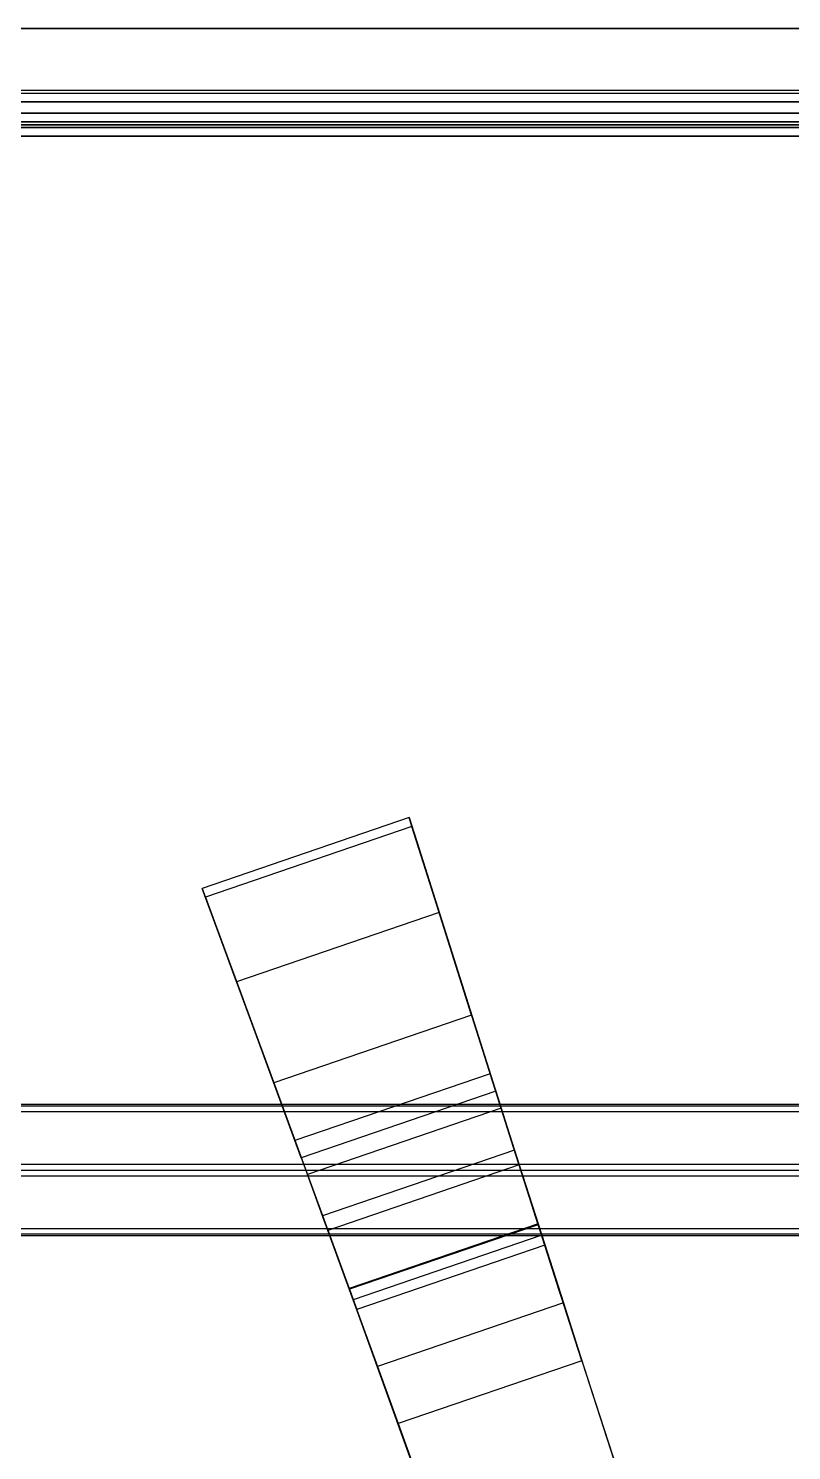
# Model space of a CAD drawing. Extents: x 11992 to 29481, y -6727 to 6811.
# Drawn here: x 14464.9 to 14531.2, y 1097.1 to 1220.6 of the extents above; entities that cross this region are included whole.
import ezdxf

# ---------------------------------------------------------------- set-up
doc = ezdxf.new("R2010")
doc.units = 0
doc.header["$MEASUREMENT"] = 0
doc.layers.get('0').update_dxf_attribs({"color": 8, "linetype": 'CONTINUOUS'})

msp = doc.modelspace()

# ---------------------------------------------------------------- linework, layer by layer
for p, q in [((17199.6, 1220.6, -40.43), (14399.59, 1220.6, -40.43)), ((14399.59, 1220.6, 379.57), (17199.6, 1220.6, 379.57)), ((14424.68, 1215.23, -2439.68), (15685.58, 1215.23, -2439.68)), ((14424.68, 1215.23, -2405.56), (15685.58, 1215.23, -2405.56)), ((14424.68, 1215.23, -2403.32), (15685.58, 1215.23, -2403.32)), ((14424.68, 1215.23, -2369.43), (15685.58, 1215.23, -2369.43)), ((14424.68, 1214.98, -2440.43), (15685.58, 1214.98, -2440.43)), ((14424.68, 1214.98, -2404.81), (15685.58, 1214.98, -2404.81)), ((14424.68, 1214.98, -2404.07), (15685.58, 1214.98, -2404.07)), ((14424.68, 1214.98, -2368.68), (15685.58, 1214.98, -2368.68)), ((14424.68, 1214.23, -2368.43), (15685.58, 1214.23, -2368.43)), ((14424.68, 1214.23, -2404.32), (15685.58, 1214.23, -2404.32)), ((14424.68, 1214.23, -2404.56), (15685.58, 1214.23, -2404.56)), ((14424.68, 1214.23, -2440.68), (15685.58, 1214.23, -2440.68)), ((14424.69, 1215.23, -75.17), (15685.58, 1215.23, -75.17)), ((14424.69, 1215.23, -1412.1), (15685.58, 1215.23, -1412.1)), ((14424.69, 1215.23, -52.17), (15685.58, 1215.23, -52.17)), ((14424.69, 1215.23, -1389.1), (15685.58, 1215.23, -1389.1)), ((14424.69, 1214.98, -75.92), (15685.58, 1214.98, -75.92)), ((14424.69, 1214.98, -1412.85), (15685.58, 1214.98, -1412.85)), ((14424.69, 1214.98, -51.42), (15685.58, 1214.98, -51.42)), ((14424.69, 1214.98, -1388.35), (15685.58, 1214.98, -1388.35)), ((14424.69, 1214.23, -51.17), (15685.58, 1214.23, -51.17)), ((14424.69, 1214.23, -1388.1), (15685.58, 1214.23, -1388.1)), ((15685.58, 1214.23, -76.17), (14424.69, 1214.23, -76.17)), ((15685.58, 1214.23, -1413.1), (14424.69, 1214.23, -1413.1)), ((14424.69, 1213.23, -51.17), (15685.58, 1213.23, -51.17)), ((14424.69, 1213.23, -1388.1), (15685.58, 1213.23, -1388.1)), ((15685.58, 1213.23, -76.17), (14424.69, 1213.23, -76.17)), ((15685.58, 1213.23, -1413.1), (14424.69, 1213.23, -1413.1)), ((14425.68, 1213.23, -2440.68), (15684.58, 1213.23, -2440.68)), ((14425.68, 1213.23, -2368.43), (15684.58, 1213.23, -2368.43)), ((14425.68, 1213.23, -2404.56), (15684.58, 1213.23, -2404.56)), ((14425.68, 1213.23, -2404.32), (15684.58, 1213.23, -2404.32)), ((15685.58, 1212.48, -75.92), (14424.69, 1212.48, -75.92)), ((14424.69, 1212.48, -51.42), (15685.58, 1212.48, -51.42)), ((15685.58, 1212.48, -1412.85), (14424.69, 1212.48, -1412.85)), ((14424.69, 1212.48, -1388.35), (15685.58, 1212.48, -1388.35)), ((15685.58, 1212.23, -1389.6), (14424.69, 1212.23, -1389.6)), ((15685.58, 1212.23, -1411.6), (14424.69, 1212.23, -1411.6)), ((15685.58, 1212.23, -52.67), (14424.69, 1212.23, -52.67)), ((15685.58, 1212.23, -75.17), (14424.69, 1212.23, -75.17)), ((15685.58, 1212.23, -1412.1), (14424.69, 1212.23, -1412.1)), ((15685.58, 1212.23, -74.67), (14424.69, 1212.23, -74.67)), ((15685.58, 1212.23, -52.17), (14424.69, 1212.23, -52.17)), ((15685.58, 1212.23, -1389.1), (14424.69, 1212.23, -1389.1)), ((14424.69, 1211.98, -1412.35), (15685.58, 1211.98, -1412.35)), ((15685.58, 1211.98, -1388.85), (14424.69, 1211.98, -1388.85)), ((14424.69, 1211.98, -75.42), (15685.58, 1211.98, -75.42)), ((15685.58, 1211.98, -51.92), (14424.69, 1211.98, -51.92)), ((14427.18, 1212.48, -2368.68), (15683.08, 1212.48, -2368.68)), ((14427.18, 1212.48, -2440.43), (15683.08, 1212.48, -2440.43)), ((14427.18, 1212.48, -2404.81), (15683.08, 1212.48, -2404.81)), ((14427.18, 1212.48, -2404.07), (15683.08, 1212.48, -2404.07)), ((14427.68, 1212.23, -2369.43), (15682.58, 1212.23, -2369.43)), ((14427.68, 1212.23, -2402.82), (15682.58, 1212.23, -2402.82)), ((14427.68, 1212.23, -2439.68), (15682.58, 1212.23, -2439.68)), ((14427.68, 1212.23, -2369.93), (15682.58, 1212.23, -2369.93)), ((14427.68, 1212.23, -2439.18), (15682.58, 1212.23, -2439.18)), ((14427.68, 1212.23, -2405.56), (15682.58, 1212.23, -2405.56)), ((14427.68, 1212.23, -2403.32), (15682.58, 1212.23, -2403.32)), ((14427.68, 1212.23, -2406.07), (15682.58, 1212.23, -2406.07)), ((14427.68, 1211.98, -2439.93), (15682.58, 1211.98, -2439.93)), ((14427.68, 1211.98, -2405.32), (15682.58, 1211.98, -2405.32)), ((14427.68, 1211.98, -2403.57), (15682.58, 1211.98, -2403.57)), ((14427.68, 1211.98, -2369.18), (15682.58, 1211.98, -2369.18)), ((15685.58, 1211.23, -1388.6), (14424.69, 1211.23, -1388.6)), ((14424.69, 1211.23, -75.67), (15685.58, 1211.23, -75.67)), ((15685.58, 1211.23, -51.67), (14424.69, 1211.23, -51.67)), ((14424.69, 1211.23, -1412.6), (15685.58, 1211.23, -1412.6)), ((14427.68, 1211.23, -2403.82), (15682.58, 1211.23, -2403.82)), ((14427.68, 1211.23, -2405.07), (15682.58, 1211.23, -2405.07)), ((14427.68, 1211.23, -2368.93), (15682.58, 1211.23, -2368.93)), ((14427.68, 1211.23, -2440.18), (15682.58, 1211.23, -2440.18)), ((14497.98, 1152.06, -356.2), (14480, 1145.91, -356.2)), ((14498.23, 1151.28, -343.55), (14480.29, 1145.14, -343.55)), ((14498.23, 1151.28, -343.55), (14497.98, 1152.06, -356.2)), ((14497.98, 1152.06, -356.2), (14498.64, 1149.97, -352.82)), ((14503.41, 1134.89, -345.87), (14497.98, 1152.06, -356.2)), ((14498.23, 1151.28, -343.55), (14498.81, 1149.43, -344.02)), ((14500.59, 1143.81, -328.84), (14498.23, 1151.28, -343.55)), ((14498.81, 1149.43, -344.02), (14498.64, 1149.97, -352.82)), ((14498.64, 1149.97, -352.82), (14503.1, 1135.88, -344.35)), ((14498.81, 1149.43, -344.02), (14501.05, 1142.33, -330.04)), ((14480, 1145.91, -356.2), (14480.76, 1143.86, -352.82)), ((14480.29, 1145.14, -343.55), (14480, 1145.91, -356.2)), ((14486.23, 1129.01, -345.87), (14480, 1145.91, -356.2)), ((14480.29, 1145.14, -343.55), (14480.96, 1143.32, -344.02)), ((14483, 1137.79, -328.84), (14480.29, 1145.14, -343.55)), ((14480.76, 1143.86, -352.82), (14485.87, 1129.99, -344.35)), ((14480.96, 1143.32, -344.02), (14480.76, 1143.86, -352.82)), ((14500.59, 1143.81, -328.84), (14483, 1137.79, -328.84)), ((14500.59, 1143.81, -328.84), (14501.05, 1142.33, -330.04)), ((14500.59, 1143.81, -328.84), (14505.03, 1129.81, -319.31)), ((14480.96, 1143.32, -344.02), (14483.53, 1136.34, -330.04)), ((14503.1, 1135.88, -344.35), (14501.05, 1142.33, -330.04)), ((14505.49, 1128.36, -320.53), (14501.05, 1142.33, -330.04)), ((14483, 1137.79, -328.84), (14483.53, 1136.34, -330.04)), ((14483, 1137.79, -328.84), (14488.06, 1124.01, -319.31)), ((14485.87, 1129.99, -344.35), (14483.53, 1136.34, -330.04)), ((14488.58, 1122.58, -320.53), (14483.53, 1136.34, -330.04)), ((14503.41, 1134.89, -345.87), (14503.1, 1135.88, -344.35)), ((14503.1, 1135.88, -344.35), (14507.23, 1122.88, -336.53)), ((14503.41, 1134.89, -345.87), (14486.23, 1129.01, -345.87)), ((14503.41, 1134.89, -345.87), (14507.55, 1121.89, -338.05)), ((14486.23, 1129.01, -345.87), (14485.87, 1129.99, -344.35)), ((14485.87, 1129.99, -344.35), (14490.56, 1117.18, -336.53)), ((14486.23, 1129.01, -345.87), (14490.92, 1116.2, -338.05)), ((14505.03, 1129.81, -319.31), (14488.06, 1124.01, -319.31)), ((14505.49, 1128.36, -320.53), (14505.03, 1129.81, -319.31)), ((14505.51, 1128.29, -318.27), (14505.03, 1129.81, -319.31)), ((14505.51, 1128.29, -318.27), (14488.61, 1122.51, -318.27)), ((14507.06, 1123.41, -324.37), (14505.49, 1128.36, -320.53)), ((14505.49, 1128.36, -320.53), (14505.98, 1126.82, -319.41)), ((14507.23, 1122.88, -336.53), (14505.49, 1128.36, -320.53)), ((14505.51, 1128.29, -318.27), (14505.98, 1126.82, -319.41)), ((15683.13, 1127.13, -76.39), (14422.24, 1127.13, -76.39)), ((14422.24, 1127.01, -77.04), (15683.13, 1127.01, -77.04)), ((15683.13, 1126.51, -76.17), (14422.24, 1126.51, -76.17)), ((15685.62, 1127.13, -1413.11), (14424.73, 1127.13, -1413.11)), ((14424.73, 1127.01, -1413.76), (15685.62, 1127.01, -1413.76)), ((15685.62, 1126.51, -1412.89), (14424.73, 1126.51, -1412.89)), ((14505.98, 1126.82, -319.41), (14489.14, 1121.06, -319.41)), ((14507.14, 1123.18, -322.23), (14505.98, 1126.82, -319.41)), ((14488.58, 1122.58, -320.53), (14488.06, 1124.01, -319.31)), ((14488.61, 1122.51, -318.27), (14488.06, 1124.01, -319.31)), ((14507.14, 1123.18, -322.23), (14490.45, 1117.47, -322.23)), ((14509.81, 1114.82, -320.12), (14507.06, 1123.41, -324.37)), ((14507.14, 1123.18, -322.23), (14507.06, 1123.41, -324.37)), ((14507.23, 1122.88, -336.53), (14507.06, 1123.41, -324.37)), ((14509.2, 1116.7, -319.02), (14507.14, 1123.18, -322.23)), ((14507.55, 1121.89, -338.05), (14507.23, 1122.88, -336.53)), ((15683.13, 1121.95, -85.8), (14422.24, 1121.94, -85.8)), ((15685.62, 1121.95, -1422.53), (14424.73, 1121.94, -1422.53)), ((14488.58, 1122.58, -320.53), (14489.14, 1121.06, -319.41)), ((14488.61, 1122.51, -318.27), (14489.14, 1121.06, -319.41)), ((14507.55, 1121.89, -338.05), (14490.92, 1116.2, -338.05)), ((14507.55, 1121.89, -338.05), (14509.5, 1115.79, -334.39)), ((14422.24, 1121.44, -86.24), (15683.13, 1121.45, -86.24)), ((14422.24, 1120.94, -85.8), (15683.13, 1120.95, -85.8)), ((14424.73, 1121.44, -1422.96), (15685.62, 1121.45, -1422.96)), ((14424.73, 1120.94, -1422.53), (15685.62, 1120.95, -1422.53)), ((14490.45, 1117.47, -322.23), (14489.14, 1121.06, -319.41)), ((14490.45, 1117.47, -322.23), (14490.37, 1117.7, -324.37)), ((14493.46, 1109.23, -320.12), (14490.37, 1117.7, -324.37)), ((14490.56, 1117.18, -336.53), (14490.37, 1117.7, -324.37)), ((14492.76, 1111.16, -332.86), (14490.37, 1117.7, -324.37)), ((14492.79, 1111.09, -319.02), (14490.45, 1117.47, -322.23)), ((14490.92, 1116.2, -338.05), (14490.56, 1117.18, -336.53)), ((14490.56, 1117.18, -336.53), (14492.76, 1111.16, -332.86)), ((14509.18, 1116.78, -311.66), (14492.76, 1111.17, -311.66)), ((14509.19, 1116.76, -313.6), (14492.76, 1111.14, -313.6)), ((14509.2, 1116.7, -319.02), (14492.79, 1111.09, -319.02)), ((14509.18, 1116.78, -311.66), (14509.19, 1116.76, -313.6)), ((14509.18, 1116.78, -311.66), (14509.77, 1114.92, -310.68)), ((14509.78, 1114.9, -312.73), (14509.19, 1116.76, -313.6)), ((14509.2, 1116.7, -319.02), (14509.19, 1116.76, -313.6)), ((14509.2, 1116.7, -319.02), (14509.81, 1114.82, -320.12)), ((14422.24, 1116.38, -76.17), (15683.13, 1116.38, -76.17)), ((15683.13, 1115.88, -77.04), (14422.24, 1115.88, -77.04)), ((14422.24, 1115.76, -76.39), (15683.13, 1115.76, -76.39)), ((14424.73, 1116.38, -1412.89), (15685.62, 1116.38, -1412.89)), ((15685.62, 1115.88, -1413.76), (14424.73, 1115.88, -1413.76)), ((14424.73, 1115.76, -1413.11), (15685.62, 1115.76, -1413.11)), ((14490.92, 1116.2, -338.05), (14493.12, 1110.18, -334.39)), ((14509.5, 1115.79, -334.39), (14493.12, 1110.18, -334.39)), ((14509.5, 1115.79, -334.39), (14511.38, 1109.91, -330.85)), ((14509.5, 1115.79, -334.39), (14511.06, 1110.91, -329.33)), ((14509.77, 1114.92, -310.68), (14493.43, 1109.33, -310.68)), ((14526.66, 1062.66, -283.17), (14509.77, 1114.92, -310.68)), ((14509.78, 1114.9, -312.73), (14509.77, 1114.92, -310.68)), ((14526.96, 1061.73, -284.74), (14509.78, 1114.9, -312.73)), ((14509.78, 1114.9, -312.73), (14509.81, 1114.82, -320.12)), ((14512.67, 1105.87, -326.29), (14509.78, 1114.9, -312.73)), ((14511.06, 1110.91, -329.33), (14509.81, 1114.82, -320.12)), ((14492.76, 1111.17, -311.66), (14493.43, 1109.33, -310.68)), ((14492.76, 1111.17, -311.66), (14492.76, 1111.14, -313.6)), ((14493.12, 1110.18, -334.39), (14492.76, 1111.16, -332.86)), ((14492.76, 1111.16, -332.86), (14494.87, 1105.37, -329.33)), ((14493.44, 1109.31, -312.73), (14492.76, 1111.14, -313.6)), ((14492.79, 1111.09, -319.02), (14492.76, 1111.14, -313.6)), ((14492.79, 1111.09, -319.02), (14493.46, 1109.23, -320.12)), ((14511.38, 1109.91, -330.85), (14511.06, 1110.91, -329.33)), ((14511.06, 1110.91, -329.33), (14512.67, 1105.87, -326.29)), ((14493.12, 1110.18, -334.39), (14495.23, 1104.39, -330.85)), ((14493.44, 1109.31, -312.73), (14493.43, 1109.33, -310.68)), ((14512.09, 1057.67, -283.17), (14493.43, 1109.33, -310.68)), ((14512.42, 1056.76, -284.74), (14493.44, 1109.31, -312.73)), ((14493.44, 1109.31, -312.73), (14493.46, 1109.23, -320.12)), ((14496.68, 1100.4, -326.29), (14493.44, 1109.31, -312.73)), ((14494.87, 1105.37, -329.33), (14493.46, 1109.23, -320.12)), ((14511.38, 1109.91, -330.85), (14495.23, 1104.39, -330.85)), ((14511.38, 1109.91, -330.85), (14512.99, 1104.88, -327.82)), ((14512.99, 1104.88, -327.82), (14512.67, 1105.87, -326.29)), ((14512.67, 1105.87, -326.29), (14528.63, 1056.61, -296.62)), ((14495.23, 1104.39, -330.85), (14494.87, 1105.37, -329.33)), ((14494.87, 1105.37, -329.33), (14496.68, 1100.4, -326.29)), ((14495.23, 1104.39, -330.85), (14497.03, 1099.42, -327.82)), ((14512.99, 1104.88, -327.82), (14497.03, 1099.42, -327.82)), ((14512.99, 1104.88, -327.82), (14528.95, 1055.62, -298.14)), ((14497.03, 1099.42, -327.82), (14496.68, 1100.4, -326.29)), ((14496.68, 1100.4, -326.29), (14514.24, 1051.69, -296.62)), ((14497.03, 1099.42, -327.82), (14514.59, 1050.7, -298.14))]:
    msp.add_line(p, q)

doc.saveas('drawing.dxf')
